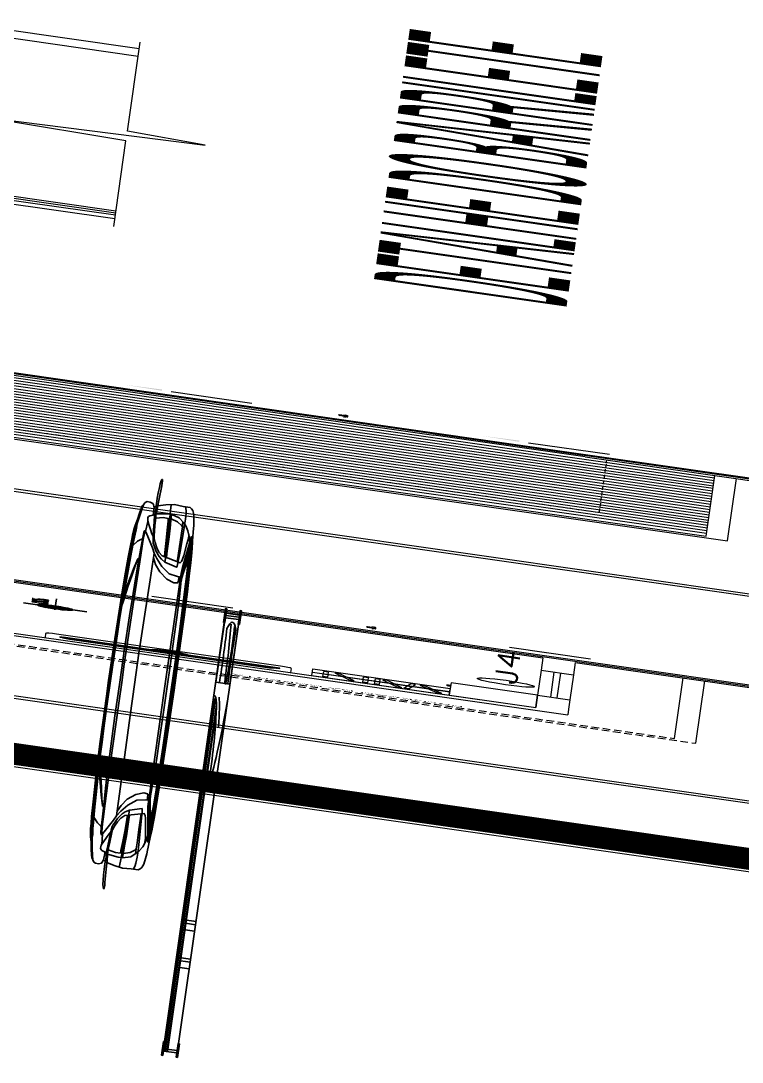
# Model space of a CAD drawing. Header units: millimetres. Extents: x -361192058 to 101130107379, y -14071650034 to 19218552450.
# Drawn here: x -137315.2 to -137118.9, y 40908.8 to 41192.3 of the extents above; entities that cross this region are included whole.
import ezdxf
from ezdxf.enums import TextEntityAlignment as Align

# ---------------------------------------------------------------- set-up
doc = ezdxf.new("R2010")
doc.units = ezdxf.units.MM
doc.header["$LTSCALE"] = 0.5
doc.linetypes.add('HIDDEN', pattern=[0.375, 0.25, -0.125])
doc.linetypes.add('HIDDEN2', pattern=[0.1875, 0.125, -0.0625])
for name, color, linetype in [('02', 2, 'Continuous'), ('CONEXAO_AG_FRIA', 3, 'Continuous'), ('CONEXAO_ESGOTO', 7, 'Continuous'), ('DIVERSOS', 4, 'Continuous'), ('ESQUADRIAS', 3, 'Continuous'), ('HATCH', 8, 'Continuous'), ('JANELAS_EXTERNO', 1, 'Continuous'), ('JANELAS_INTERNO', 2, 'Continuous'), ('MOBIL-I', 251, 'Continuous'), ('parede', 2, 'Continuous'), ('PISO', 8, 'Continuous'), ('proj', 8, 'HIDDEN'), ('projeção 02', 7, 'HIDDEN2'), ('TEXTO', 3, 'Continuous'), ('tubulação esg', 4, 'Continuous'), ('TUBULAÇÃO_HIDRÁULICA', 5, 'Continuous'), ('TXT_0', 7, 'Continuous')]:
    doc.layers.add(name, color=color, linetype=linetype)
doc.styles.add('ADITIVOCAD', font='ROMANS.shx')
doc.styles.add('ROMANS', font='romans', dxfattribs={"height": 0.1})
doc.styles.add('SANSSERIF', font='sas_____.pfb', dxfattribs={"height": 1})
doc.styles.get("Standard").update_dxf_attribs({"font": 'txt.shx', "height": 0.12})

# ---------------------------------------------------------------- blocks, each defined once
blk = doc.blocks.new('Adc_nivelpl')
h = blk.add_hatch()
h.set_pattern_fill('_U', color=256, scale=0.005, angle=45, style=0, double=1)
h.set_pattern_definition([(45, (-5.8772514, -3.5161936), (-0.003535534, 0.003535534), []), (135, (-5.8772514, -3.5161936), (-0.003535534, -0.003535534), [])])
h.paths.add_polyline_path([(0.1954, -0.0865, 0.414214), (0.0865, -0.1954), (0.1954, -0.1954)])
h.paths.add_polyline_path([(0.1954, -0.1954), (0.1954, -0.3043, 0.414214), (0.3043, -0.1954)])
for p, q in [((0.1954, 0), (0.1954, -0.3908)), ((0.8958, -0.1954), (0, -0.1954))]:
    blk.add_line(p, q)
blk.add_circle((0.1954, -0.1954), 0.1089)
at = {"flags": 8}
blk.add_attdef('NIVEL', (0.3642, -0.1501), '', height=0.1, dxfattribs=at)
blk = doc.blocks.new('CamaSolteiroP_20')
for p, q in [((-37.72, 0), (37.72, 0)), ((-40, -185.91), (-40, -4.09)), ((-39, -30), (-39, -4.09)), ((-37.72, -1), (37.72, -1)), ((-37.72, -2), (37.72, -2)), ((39, -4.09), (39, -30)), ((40, -4.09), (40, -185.91)), ((-40, -30), (40, -30)), ((37.72, -189), (-37.72, -189)), ((37.72, -190), (-37.72, -190))]:
    blk.add_line(p, q)
at = {"color": 8}
for p, q in [((18.56, -39.59), (18.56, -190)), ((28.36, -36.99), (28.36, -190)), ((29.75, -36.99), (29.75, -190)), ((32.55, -36.99), (32.55, -190)), ((14.37, -42.5), (14.37, -190)), ((15.77, -41.86), (15.77, -190)), ((40, -132.93), (-40, -132.93)), ((40, -134.33), (-40, -134.33)), ((40, -137.12), (-40, -137.12)), ((40, -149.24), (-40, -149.24)), ((40, -150.64), (-40, -150.64)), ((40, -153.43), (-40, -153.43))]:
    blk.add_line(p, q, dxfattribs=at)
for points in [[(-44.82, -4.09), (-37.72, -4.09), (-37.72, 1.9), (-44.82, 1.9)], [(44.82, -4.09), (37.72, -4.09), (37.72, 1.9), (44.82, 1.9)], [(-44.82, -185.91), (-37.72, -185.91), (-37.72, -191.9), (-44.82, -191.9)], [(44.82, -185.91), (37.72, -185.91), (37.72, -191.9), (44.82, -191.9)]]:
    blk.add_lwpolyline(points, close=True)
for centre, radius, start, end in [((-4.53, -117.97), 114.44, 76.9055, 102.6216), ((-69.4, -20.59), 42.35, 347.1561, 19.7175), ((54.91, -21.37), 36.66, 156.0862, 193.6963), ((31.92, -2.06), 80.08, 206.0885, 245.813), ((34.46, -71.38), 35.55, 81.0342, 186.0266)]:
    blk.add_arc(centre, radius, start, end)
for centre, radius, start, end in [((35.51, -33.24), 44.85, 139.8836, 175.8528), ((2, -15.4), 23.74, 154.5854, 219.1554), ((21.8, -77.11), 42.73, 106.9145, 138.5644)]:
    blk.add_arc(centre, radius, start, end, dxfattribs=at)
blk = doc.blocks.new('top')
for points in [[(1324.7, 824.1), (1322.6, 845.5), (1324.1, 859.6), (1338.1, 883.9), (1359.5, 909.7), (1381.6, 926.7), (1409.7, 940), (1445.8, 946.6), (1473.1, 947.3), (1486.4, 943.6), (1493.1, 938.5), (1494.5, 931.8), (1484.2, 917.8), (1445.1, 857.3), (1421.5, 816.8), (1411.9, 810.1), (1410.8, 798.5), (1408.2, 795.7), (1399.1, 792.7), (1385.1, 794.7), (1367, 802.3), (1339.5, 814.8), (1324.7, 824.1)], [(585.6, 822.8), (509, 814.6), (457.4, 801.3), (396, 775.5), (350.6, 754.6), (321.3, 742.1), (291.3, 734.4), (243.8, 717), (212.2, 702.2), (186.4, 683.4), (163.3, 657.5), (141.7, 627.6), (108.9, 573.2), (76.1, 502.7), (52.4, 430.2), (21.6, 292.4), (7.7, 194.1), (0, 72), (0, 0)], [(1330.5, 820.5), (1210.6, 815.8), (1197.2, 819.4), (1155.1, 828.3), (1116.7, 831.9), (939.5, 837.3), (759.2, 837.1), (654.5, 832.6), (585.6, 822.8), (521.2, 802.2), (450.5, 773.6), (370.9, 736), (336, 719.1), (363.4, 715.3), (365.2, 709.9), (351.8, 701), (320.5, 681.3), (296.3, 653.6), (262.3, 597.2), (216.7, 511.4), (178.2, 433.6), (168.4, 410.3), (158.5, 396.9), (146.9, 383.5), (117.4, 360.2), (83.4, 331.6), (78, 330.7), (70, 332.5), (71.7, 339.7), (74.4, 366.5), (90.5, 417.5), (114.7, 481.9), (155.9, 570.4), (186.3, 623.2), (218.5, 666.1), (255.2, 699.2), (274.9, 705.4), (306.2, 715.3), (336, 719.1)], [(1210.6, 815.8), (1231.7, 779.6)], [(3057.7, 838.9), (3127.2, 821.5), (3147.1, 809.6), (3158, 796.7), (3162.9, 781.8), (3162.9, 763.9), (3150, 723.3), (3112.3, 632.9), (3082.5, 572.4), (3069.6, 563.5), (3048.8, 558.5), (2314.5, 573.7), (2088.9, 584.9), (1923.7, 596), (1692.7, 619.8), (1524.3, 645.2), (1460.7, 653.2), (1445.4, 659.3), (1417.5, 677.1), (1380.8, 711.7), (1336.2, 749.5), (1300.2, 781.2)], [(1339.5, 814.8), (1330.4, 781.9), (1332.8, 758.9)], [(1426.7, 825.8), (1889.9, 835), (2403.5, 841.5), (2914.2, 838.9), (3336.5, 838.9), (3434.3, 833.8), (3520.6, 826), (3611.5, 809.1), (3673.3, 783.4), (3710.6, 760.2), (3723.5, 743.5), (3727.4, 729.4), (3731.2, 721.6), (3739, 713.9), (3772.4, 684.3), (3800.8, 653.4), (3825.2, 618.7), (3840.7, 587.8), (3861.3, 540.2), (3885.7, 454), (3906.3, 336.9), (3920.5, 217.2), (3930, 0)], [(2198.8, 838.9), (2219.8, 811.4), (2248.8, 761.4), (2278.5, 693.5), (2300.3, 630.2), (2310.5, 590.4), (2314.5, 573.7)], [(1330.4, 781.9), (1034.7, 775), (955.6, 769.8), (940.8, 765.5), (940.8, 758.5), (954.7, 750.7), (1046.8, 734.2), (1185.9, 712.5), (1313.6, 694.3), (1411.4, 682.9)], [(1388.2, 794.2), (1388.7, 778.4), (1392.9, 773.7), (1405.6, 767.6)], [(1388.4, 788.2), (2055.6, 794.8), (2315.2, 794.8), (2786.9, 785), (3068.4, 765.5), (3232.7, 752.5), (3406.8, 731.4), (3532, 707), (3617.2, 674.1), (3650.7, 655.9), (3650.9, 605.9)], [(3484.3, 716.3), (3493.2, 709.4), (3495.1, 700.3), (3490.6, 691.9), (3458.6, 671.8), (3365.4, 617), (3333.3, 599.2), (3292.9, 588.4), (3218.1, 580.3), (2097.5, 601.3), (1866.8, 616), (1714.9, 634.5), (1569.2, 656.7), (1477.9, 674.1), (1460.3, 686.9), (1425.7, 731.8), (1405.6, 759.1), (1405.6, 767.6), (1844.1, 775.5), (2141.4, 774.5), (2156.9, 762.8), (2184.2, 720.1), (2214.3, 673.5), (2236.6, 618.1), (2243.5, 598.6)], [(2308.5, 794.8), (2322.3, 766.3), (2336.8, 731.9), (2349.1, 691.9), (2360.2, 626.9), (2363.1, 596.3)], [(2318, 775.1), (2711.1, 765.6), (2998.1, 750), (3046.7, 744.9)], [(3031, 768.1), (3042.3, 756.7), (3046.7, 744.9), (3046.7, 716.8), (3040.4, 655), (3032.3, 593.2), (3029.9, 583.8)], [(923.5, 700.4), (970.5, 747.9)], [(1405.6, 759.1), (1325.6, 758.9)], [(1343.6, 743.2), (1417.4, 743)], [(668.3, 0), (671.2, 156), (684.3, 307.6), (703.9, 410.8), (724.8, 489.2), (747, 551.9), (777.1, 621.2), (808, 671.5), (831.8, 695.3), (849.2, 702.6), (894.2, 703.6), (952.9, 697.1), (1464.5, 630.3), (1607.5, 608.3), (1587.7, 484), (1571.6, 325.7), (1556.9, 143.8), (1554.6, 0)], [(894.2, 703.6), (874.7, 689.7), (857.7, 670.8), (848.8, 653.1), (840.1, 621.1), (830.1, 559.1), (805.6, 381.2), (784.5, 84.7), (782.8, 0)], [(1411.4, 682.9), (1472.9, 677.8)], [(3362.3, 0), (3362.3, 514.7), (3366.5, 533.4), (3375.4, 546.8), (3393.3, 561.1), (3603, 676.8), (3642.8, 701.6), (3657.8, 706.9), (3667.5, 706.9), (3682.6, 705.1), (3706.5, 693.6), (3737.4, 668.9), (3790.5, 620.3), (3819.6, 593.8), (3839.1, 577.8), (3848.6, 569.4)], [(3501.2, 0), (3500.2, 118.2), (3494.8, 232.5), (3481.6, 331.3), (3462.3, 414.4), (3446.6, 470.9), (3432.2, 503.5), (3429.8, 527.5), (3433.4, 540.8), (3473.1, 562.5), (3603.2, 628.7), (3659.9, 661.2), (3698.4, 680.5), (3713.5, 688)], [(3763.4, 562.7), (3728.3, 676.2)], [(281.1, 628.3), (533.4, 651.7), (739.9, 663.8), (804.7, 666.1)], [(1604, 586.4), (1781.8, 557.8), (2094, 526.2), (2562.6, 498.8), (3018.1, 485.8), (3235.9, 488.3), (3267.3, 493.3), (3267.3, 517.1)], [(1607.5, 608.3), (1811.4, 584.7), (2173.6, 552), (2667.3, 524.3), (3185.4, 517.1), (3414.8, 517.1)], [(3435.8, 495.2), (3449.6, 514.1), (3498, 538.5), (3590.2, 580.9), (3650.9, 605.9), (3666.2, 587.4), (3682.1, 564), (3699.8, 522.2), (3717.7, 463.9), (3739.1, 378.4), (3753.3, 268.2), (3761.7, 138), (3761.7, 0)], [(3674.2, 575.7), (3698.1, 573.7), (3705.5, 570.7), (3721.5, 534.8), (3739.7, 477.6), (3755.3, 402.3), (3769.6, 326.9), (3778.7, 233.3), (3783.9, 155.4), (3783.9, 0)], [(3897.5, 0), (3896.9, 54.3), (3890.2, 224.3), (3876.5, 346.1), (3856.1, 444.4), (3833.6, 532.1), (3813.2, 595.4), (3809.6, 602.9)], [(25, 0), (25.9, 109.5), (31.8, 200.3), (39, 244.5), (50.2, 271.2), (63.8, 291.1), (82.8, 308.1), (126.5, 339.4), (200.4, 372.4), (346.6, 437.5), (474.8, 489.9), (601.3, 538.7), (691.6, 572.2), (528.4, 524.1), (411.9, 485.3), (307.9, 451.3), (206.6, 409.4), (169.2, 393.4)], [(3707.4, 566.3), (3747.8, 566), (3763.4, 562.7), (3781.2, 545), (3848.7, 473.2)], [(3763.4, 562.7), (3794.9, 439.7), (3812.5, 328), (3830.1, 95.9), (3832, 0)], [(3824.3, 499.1), (3779.1, 501.2)], [(87.8, 0), (92.6, 149), (103.5, 257.7), (113.7, 319.6), (119.5, 334.3)], [(113.7, 0), (114.5, 116.1), (121.5, 218.1), (132, 282.6), (146.6, 348.4)], [(585.6, -822.8), (509, -814.6), (457.4, -801.3), (396, -775.5), (350.6, -754.6), (321.3, -742.1), (291.3, -734.4), (243.8, -717), (212.2, -702.2), (186.4, -683.4), (163.3, -657.5), (141.7, -627.6), (108.9, -573.2), (76.1, -502.7), (52.4, -430.2), (21.6, -292.4), (7.7, -194.1), (0, -72), (0, 0)], [(25, 0), (25.9, -109.5), (31.8, -200.3), (39, -244.5), (50.2, -271.2), (63.8, -291.1), (82.8, -308.1), (126.5, -339.4), (200.4, -372.4), (346.6, -437.5), (474.8, -489.9), (601.3, -538.7), (691.6, -572.2), (528.4, -524.1), (411.9, -485.3), (307.9, -451.3), (206.6, -409.4), (169.2, -393.4)], [(87.8, 0), (92.6, -149), (103.5, -257.7), (113.7, -319.6), (119.5, -334.3)], [(113.7, 0), (114.5, -116.1), (121.5, -218.1), (132, -282.6), (146.6, -348.4)], [(668.3, 0), (671.2, -156), (684.3, -307.6), (703.9, -410.8), (724.8, -489.2), (747, -551.9), (777.1, -621.2), (808, -671.5), (831.8, -695.3), (849.2, -702.6), (894.2, -703.6), (952.9, -697.1), (1464.5, -630.3), (1607.5, -608.3), (1587.7, -484), (1571.6, -325.7), (1556.9, -143.8), (1554.6, 0)], [(894.2, -703.6), (874.7, -689.7), (857.7, -670.8), (848.8, -653.1), (840.1, -621.1), (830.1, -559.1), (805.6, -381.2), (784.5, -84.7), (782.8, 0)], [(1426.7, -825.8), (1889.9, -835), (2403.5, -841.5), (2914.2, -838.9), (3336.5, -838.9), (3434.3, -833.8), (3520.6, -826), (3611.5, -809.1), (3673.3, -783.4), (3710.6, -760.2), (3723.5, -743.5), (3727.4, -729.4), (3731.2, -721.6), (3739, -713.9), (3772.4, -684.3), (3800.8, -653.4), (3825.2, -618.7), (3840.7, -587.8), (3861.3, -540.2), (3885.7, -454), (3906.3, -336.9), (3920.5, -217.2), (3930, 0)], [(3362.3, 0), (3362.3, -514.7), (3366.5, -533.4), (3375.4, -546.8), (3393.3, -561.1), (3603, -676.8), (3642.8, -701.6), (3657.8, -706.9), (3667.5, -706.9), (3682.6, -705.1), (3706.5, -693.6), (3737.4, -668.9), (3790.5, -620.3), (3819.6, -593.8), (3839.1, -577.8), (3848.6, -569.4)], [(3501.2, 0), (3500.2, -118.2), (3494.8, -232.5), (3481.6, -331.3), (3462.3, -414.4), (3446.6, -470.9), (3432.2, -503.5), (3429.8, -527.5), (3433.4, -540.8), (3473.1, -562.5), (3603.2, -628.7), (3659.9, -661.2), (3698.4, -680.5), (3713.5, -688)], [(3435.8, -495.2), (3449.6, -514.1), (3498, -538.5), (3590.2, -580.9), (3650.9, -605.9), (3666.2, -587.4), (3682.1, -564), (3699.8, -522.2), (3717.7, -463.9), (3739.1, -378.4), (3753.3, -268.2), (3761.7, -138), (3761.7, 0)], [(3674.2, -575.7), (3698.1, -573.7), (3705.5, -570.7), (3721.5, -534.8), (3739.7, -477.6), (3755.3, -402.3), (3769.6, -326.9), (3778.7, -233.3), (3783.9, -155.4), (3783.9, 0)], [(3763.4, -562.7), (3794.9, -439.7), (3812.5, -328), (3830.1, -95.9), (3832, 0)], [(3897.5, 0), (3896.9, -54.3), (3890.2, -224.3), (3876.5, -346.1), (3856.1, -444.4), (3833.6, -532.1), (3813.2, -595.4), (3809.6, -602.9)], [(1330.5, -820.5), (1210.6, -815.8), (1197.2, -819.4), (1155.1, -828.3), (1116.7, -831.9), (939.5, -837.3), (759.2, -837.1), (654.5, -832.6), (585.6, -822.8), (521.2, -802.2), (450.5, -773.6), (370.9, -736), (336, -719.1), (363.4, -715.3), (365.2, -709.9), (351.8, -701), (320.5, -681.3), (296.3, -653.6), (262.3, -597.2), (216.7, -511.4), (178.2, -433.6), (168.4, -410.3), (158.5, -396.9), (146.9, -383.5), (117.4, -360.2), (83.4, -331.6), (78, -330.7), (70, -332.5), (71.7, -339.7), (74.4, -366.5), (90.5, -417.5), (114.7, -481.9), (155.9, -570.4), (186.3, -623.2), (218.5, -666.1), (255.2, -699.2), (274.9, -705.4), (306.2, -715.3), (336, -719.1)], [(3707.4, -566.3), (3747.8, -566), (3763.4, -562.7), (3781.2, -545), (3848.7, -473.2)], [(1604, -586.4), (1781.8, -557.8), (2094, -526.2), (2562.6, -498.8), (3018.1, -485.8), (3235.9, -488.3), (3267.3, -493.3), (3267.3, -517.1)], [(1607.5, -608.3), (1811.4, -584.7), (2173.6, -552), (2667.3, -524.3), (3185.4, -517.1), (3414.8, -517.1)], [(3824.3, -499.1), (3779.1, -501.2)], [(3057.7, -838.9), (3127.2, -821.5), (3147.1, -809.6), (3158, -796.7), (3162.9, -781.8), (3162.9, -763.9), (3150, -723.3), (3112.3, -632.9), (3082.5, -572.4), (3069.6, -563.5), (3048.8, -558.5), (2314.5, -573.7), (2088.9, -584.9), (1923.7, -596), (1692.7, -619.8), (1524.3, -645.2), (1460.7, -653.2), (1445.4, -659.3), (1417.5, -677.1), (1380.8, -711.7), (1336.2, -749.5), (1300.2, -781.2)], [(3763.4, -562.7), (3728.3, -676.2)], [(1388.4, -788.2), (2055.6, -794.8), (2315.2, -794.8), (2786.9, -785), (3068.4, -765.5), (3232.7, -752.5), (3406.8, -731.4), (3532, -707), (3617.2, -674.1), (3650.7, -655.9), (3650.9, -605.9)], [(3484.3, -716.3), (3493.2, -709.4), (3495.1, -700.3), (3490.6, -691.9), (3458.6, -671.8), (3365.4, -617), (3333.3, -599.2), (3292.9, -588.4), (3218.1, -580.3), (2097.5, -601.3), (1866.8, -616), (1714.9, -634.5), (1569.2, -656.7), (1477.9, -674.1), (1460.3, -686.9), (1425.7, -731.8), (1405.6, -759.1), (1405.6, -767.6), (1844.1, -775.5), (2141.4, -774.5), (2156.9, -762.8), (2184.2, -720.1), (2214.3, -673.5), (2236.6, -618.1), (2243.5, -598.6)], [(2198.8, -838.9), (2219.8, -811.4), (2248.8, -761.4), (2278.5, -693.5), (2300.3, -630.2), (2310.5, -590.4), (2314.5, -573.7)], [(2308.5, -794.8), (2322.3, -766.3), (2336.8, -731.9), (2349.1, -691.9), (2360.2, -626.9), (2363.1, -596.3)], [(3031, -768.1), (3042.3, -756.7), (3046.7, -744.9), (3046.7, -716.8), (3040.4, -655), (3032.3, -593.2), (3029.9, -583.8)], [(281.1, -628.3), (533.4, -651.7), (739.9, -663.8), (804.7, -666.1)], [(923.5, -700.4), (970.5, -747.9)], [(1330.4, -781.9), (1034.7, -775), (955.6, -769.8), (940.8, -765.5), (940.8, -758.5), (954.7, -750.7), (1046.8, -734.2), (1185.9, -712.5), (1313.6, -694.3), (1411.4, -682.9)], [(1411.4, -682.9), (1472.9, -677.8)], [(1405.6, -759.1), (1325.6, -758.9)], [(1339.5, -814.8), (1330.4, -781.9), (1332.8, -758.9)], [(1343.6, -743.2), (1417.4, -743)], [(2318, -775.1), (2711.1, -765.6), (2998.1, -750), (3046.7, -744.9)], [(1210.6, -815.8), (1231.7, -779.6)], [(1324.7, -824.1), (1322.6, -845.5), (1324.1, -859.6), (1338.1, -883.9), (1359.5, -909.7), (1381.6, -926.7), (1409.7, -940), (1445.8, -946.6), (1473.1, -947.3), (1486.4, -943.6), (1493.1, -938.5), (1494.5, -931.8), (1484.2, -917.8), (1445.1, -857.3), (1421.5, -816.8), (1411.9, -810.1), (1410.8, -798.5), (1408.2, -795.7), (1399.1, -792.7), (1385.1, -794.7), (1367, -802.3), (1339.5, -814.8), (1324.7, -824.1)], [(1388.2, -794.2), (1388.7, -778.4), (1392.9, -773.7), (1405.6, -767.6)]]:
    blk.add_lwpolyline(points)
for start, end in [(0, 180), (180, 0)]:
    blk.add_arc((56.9, 0), 23.5, start, end)
blk = doc.blocks.new('fiat')
at = {"color": 1}
blk.add_blockref('top', (-0.2, 0), dxfattribs=at)
blk = doc.blocks.new('APROVADO QUADRA 21.2 MBVII')
at = {"color": 8, "lineweight": 18}
for p, q in [((3987.6728, 2464.2065), (3987.6728, 2464.8417)), ((3987.6804, 2464.2065), (3987.6804, 2464.8417)), ((3987.5252, 2464.7911), (3987.828, 2464.7911)), ((3987.5252, 2464.7684), (3987.5252, 2464.7911)), ((3987.6653, 2464.7779), (3987.6653, 2464.7817)), ((3987.6879, 2464.7817), (3987.6653, 2464.7817)), ((3987.6879, 2464.7817), (3987.6879, 2464.7779)), ((3987.828, 2464.7684), (3987.828, 2464.7911)), ((3987.5252, 2464.7684), (3987.828, 2464.7684)), ((3987.527, 2464.6689), (3987.8218, 2464.7385)), ((3987.6879, 2464.7779), (3987.6653, 2464.7779)), ((3987.827, 2464.7164), (3987.8218, 2464.7385)), ((3987.5322, 2464.6468), (3987.827, 2464.7164)), ((3987.6876, 2464.6971), (3987.6656, 2464.6919)), ((3987.6665, 2464.6882), (3987.6656, 2464.6919)), ((3987.6885, 2464.6934), (3987.6665, 2464.6882)), ((3987.6876, 2464.6971), (3987.6885, 2464.6934)), ((3987.5322, 2464.6468), (3987.527, 2464.6689)), ((3987.5252, 2464.6062), (3987.828, 2464.6062)), ((3987.5252, 2464.5835), (3987.5252, 2464.6062)), ((3987.6653, 2464.5929), (3987.6653, 2464.5967)), ((3987.6879, 2464.5967), (3987.6653, 2464.5967)), ((3987.6879, 2464.5929), (3987.6653, 2464.5929)), ((3987.6879, 2464.5967), (3987.6879, 2464.5929)), ((3987.828, 2464.5835), (3987.828, 2464.6062)), ((3987.5252, 2464.5835), (3987.828, 2464.5835)), ((3987.5252, 2464.5522), (3987.828, 2464.5522)), ((3987.5252, 2464.5295), (3987.5252, 2464.5522)), ((3987.6653, 2464.539), (3987.6653, 2464.5428)), ((3987.6879, 2464.5428), (3987.6653, 2464.5428)), ((3987.6879, 2464.5428), (3987.6879, 2464.539)), ((3987.828, 2464.5295), (3987.828, 2464.5522)), ((3987.5252, 2464.5295), (3987.828, 2464.5295)), ((3987.527, 2464.4478), (3987.8218, 2464.5174)), ((3987.5322, 2464.4257), (3987.827, 2464.4953)), ((3987.6879, 2464.539), (3987.6653, 2464.539)), ((3987.827, 2464.4953), (3987.8218, 2464.5174)), ((3987.5322, 2464.4257), (3987.527, 2464.4478)), ((3987.6876, 2464.476), (3987.6656, 2464.4708)), ((3987.6665, 2464.4671), (3987.6656, 2464.4708)), ((3987.6885, 2464.4723), (3987.6665, 2464.4671)), ((3987.6876, 2464.476), (3987.6885, 2464.4723)), ((3987.5249, 2464.395), (3987.527, 2464.4176)), ((3987.527, 2464.4176), (3987.8286, 2464.3894)), ((3987.5249, 2464.395), (3987.8265, 2464.3668)), ((3987.6654, 2464.3914), (3987.6657, 2464.3951)), ((3987.6879, 2464.3893), (3987.6654, 2464.3914)), ((3987.6882, 2464.393), (3987.6657, 2464.3951)), ((3987.6882, 2464.393), (3987.6879, 2464.3893)), ((3987.8265, 2464.3668), (3987.8286, 2464.3894)), ((3987.5273, 2464.2625), (3987.8187, 2464.3448)), ((3987.5334, 2464.2406), (3987.8249, 2464.323)), ((3987.8249, 2464.323), (3987.8187, 2464.3448)), ((3987.5334, 2464.2406), (3987.5273, 2464.2625)), ((3987.6865, 2464.2976), (3987.6647, 2464.2915)), ((3987.6657, 2464.2878), (3987.6647, 2464.2915)), ((3987.6875, 2464.294), (3987.6657, 2464.2878)), ((3987.6865, 2464.2976), (3987.6875, 2464.294))]:
    blk.add_line(p, q, dxfattribs=at)
at = {"layer": '02', "color": 8, "lineweight": 18}
for p, q in [((3987.4819, 2464.8424), (3987.4819, 2463.8065)), ((3987.4819, 2464.8424), (3987.8819, 2464.8424)), ((3987.8819, 2464.8424), (3987.8819, 2464.2065)), ((3987.8819, 2464.2065), (3987.4819, 2464.2065)), ((3987.4819, 2464.2065), (3987.8001, 2464.2065)), ((3988.2319, 2464.2065), (3987.8819, 2464.2065)), ((3988.2319, 2463.8065), (3988.2319, 2464.2065)), ((3987.4819, 2463.8065), (3988.2319, 2463.8065))]:
    blk.add_line(p, q, dxfattribs=at)
at = {"layer": '02', "lineweight": 18}
blk.add_lwpolyline([(3979.6187, 2438.8395), (4040.8187, 2438.8395), (4040.8187, 2483.3895), (3979.6187, 2483.3895)], close=True, dxfattribs=at)
at = {"layer": '02', "lineweight": 18, "const_width": 0.1}
blk.add_lwpolyline([(3980.3687, 2439.5895), (4040.0687, 2439.5895), (4040.0687, 2482.6395), (3980.3687, 2482.6395)], close=True, dxfattribs=at)
at = {"layer": '02', "color": 8, "lineweight": 18}
blk.add_arc((3988.0541, 2464.2081), 0.0173, 354.5949, 185.4051, dxfattribs=at)
at = {"layer": 'CONEXAO_ESGOTO', "lineweight": 18}
for p, q in [((4003.0121, 2465.2903), (4003.0121, 2465.6645)), ((3990.7986, 2465.2443), (3990.7986, 2465.6185)), ((4003.0121, 2463.6359), (4003.0121, 2464.0102)), ((3990.7986, 2463.59), (3990.7986, 2463.9642))]:
    blk.add_line(p, q, dxfattribs=at)
for points in [[(4003.0395, 2465.8833), (4003.077, 2465.7073), (4003.002, 2465.7073)], [(3990.7986, 2465.6185), (3990.8361, 2465.4425), (3990.7611, 2465.4425)], [(4003.0395, 2464.229), (4003.077, 2464.0529), (4003.002, 2464.0529)], [(3990.7986, 2463.9642), (3990.8361, 2463.7882), (3990.7611, 2463.7882)]]:
    blk.add_solid(points, dxfattribs=at)
at = {"layer": 'DIVERSOS', "color": 8, "lineweight": 18}
for p, q in [((3995.8191, 2456.1443), (3995.8191, 2478.7443)), ((3995.9691, 2456.6443), (3995.9691, 2478.7443)), ((4002.6691, 2463.7443), (4002.6691, 2456.6443)), ((4002.8191, 2463.7443), (4002.8191, 2456.1443))]:
    blk.add_line(p, q, dxfattribs=at)
at = {"layer": 'ESQUADRIAS', "color": 8, "lineweight": 18}
for p, q in [((4002.8191, 2478.7443), (4002.8191, 2463.7443)), ((4002.6691, 2468.1443), (4002.6691, 2464.4443)), ((3999.0191, 2466.4943), (3999.0191, 2463.1443)), ((4002.6691, 2463.7443), (4002.6691, 2464.4443)), ((3999.0191, 2463.1443), (4002.6691, 2463.1443))]:
    blk.add_line(p, q, dxfattribs=at)
at = {"layer": 'HATCH', "color": 8, "lineweight": 18}
for p, q in [((3999.1766, 2463.1443), (3999.1766, 2469.276)), ((4000.4466, 2463.1443), (4000.4466, 2469.2899)), ((4000.6054, 2463.1443), (4000.6054, 2469.2899)), ((4000.7641, 2463.1443), (4000.7641, 2469.2899)), ((4000.9229, 2463.1443), (4000.9229, 2469.2899)), ((4001.0816, 2463.1443), (4001.0816, 2469.2899)), ((4000.2879, 2463.1443), (4000.2879, 2469.1309)), ((3999.3354, 2463.1443), (3999.3354, 2469.1157)), ((3999.4941, 2463.1443), (3999.4941, 2468.9554)), ((4000.1291, 2463.1443), (4000.1291, 2468.9707)), ((3999.6529, 2463.1443), (3999.6529, 2468.7952)), ((3999.9704, 2463.1443), (3999.9704, 2468.8104)), ((3999.8116, 2463.1443), (3999.8116, 2468.6766)), ((4001.2404, 2463.1443), (4001.2404, 2466.9943)), ((4001.3991, 2463.1443), (4001.3991, 2466.9943)), ((4001.5579, 2463.1443), (4001.5579, 2466.9943)), ((4001.7166, 2463.1443), (4001.7166, 2466.9943)), ((4001.8754, 2463.1443), (4001.8754, 2466.9943)), ((4002.0341, 2463.1443), (4002.0341, 2466.9943)), ((4002.1929, 2463.1443), (4002.1929, 2466.9943)), ((4002.3516, 2463.1443), (4002.3516, 2466.9943)), ((4002.5104, 2463.1443), (4002.5104, 2466.9943)), ((3998.9191, 2466.3943), (3998.9191, 2463.0443)), ((3998.9191, 2463.0443), (4002.6691, 2463.0443))]:
    blk.add_line(p, q, dxfattribs=at)
at = {"layer": 'JANELAS_EXTERNO', "color": 8, "lineweight": 18}
for p, q in [((3989.7294, 2463.8065), (3988.2294, 2463.8065)), ((3989.7294, 2463.6565), (3988.2294, 2463.6565))]:
    blk.add_line(p, q, dxfattribs=at)
at = {"layer": 'JANELAS_INTERNO', "color": 8, "lineweight": 18}
for p, q in [((3989.7294, 2463.7465), (3988.2294, 2463.7465)), ((3989.7294, 2463.7165), (3988.2294, 2463.7165))]:
    blk.add_line(p, q, dxfattribs=at)
at = {"layer": 'MOBIL-I', "color": 8, "lineweight": 18}
for p, q in [((3987.7319, 2466.0767), (3987.4819, 2466.0767)), ((3987.7819, 2464.991), (3987.7819, 2466.0267)), ((3987.7319, 2464.941), (3987.4819, 2464.941))]:
    blk.add_line(p, q, dxfattribs=at)
for points in [[(3987.5861, 2465.0385), (3987.6166, 2465.008), (3987.6166, 2465.9954), (3987.5861, 2465.9648)], [(3987.6166, 2465.008), (3987.6319, 2465.008), (3987.6319, 2465.9954), (3987.6166, 2465.9954)], [(3987.6319, 2464.9927), (3987.6471, 2464.9927), (3987.6471, 2466.0106), (3987.6319, 2466.0106)], [(3987.6471, 2465.008), (3987.6522, 2465.008), (3987.6522, 2465.9954), (3987.6471, 2465.9954)]]:
    blk.add_lwpolyline(points, close=True, dxfattribs=at)
for centre, radius, start, end in [((3987.7319, 2466.0267), 0.05, 0, 90), ((3987.6319, 2465.5017), 0.0865, 283.6117, 76.3883), ((3987.6319, 2465.5017), 0.0763, 285.4696, 74.5304), ((3987.7319, 2464.991), 0.05, 270, 0)]:
    blk.add_arc(centre, radius, start, end, dxfattribs=at)
at = {"layer": 'parede', "color": 8, "lineweight": 18}
for p, q in [((3983.6269, 2456.1565), (3983.6269, 2481.1565)), ((3990.6269, 2481.1565), (3990.6269, 2456.1565)), ((3983.7769, 2456.6565), (3983.7769, 2474.1065)), ((3987.3319, 2467.0065), (3987.3319, 2463.6565)), ((3987.4819, 2467.0065), (3987.4819, 2463.8065)), ((3990.4769, 2467.0065), (3990.4769, 2463.8065)), ((3990.4769, 2464.4565), (3990.4769, 2463.8065)), ((3988.2294, 2463.8065), (3987.4819, 2463.8065)), ((3987.6569, 2463.8065), (3987.4819, 2463.8065)), ((3988.2294, 2463.8065), (3988.2294, 2463.6565)), ((3990.4769, 2463.8065), (3989.7294, 2463.8065)), ((3989.7294, 2463.8065), (3989.7294, 2463.6565)), ((3987.6769, 2463.6565), (3987.3319, 2463.6565)), ((3988.2294, 2463.6565), (3987.6769, 2463.6565)), ((3990.4769, 2463.6565), (3989.7294, 2463.6565)), ((3990.4769, 2463.6565), (3990.4769, 2456.6565))]:
    blk.add_line(p, q, dxfattribs=at)
at = {"layer": 'parede', "color": 7, "lineweight": 18}
for p, q in [((4012.7515, 2478.5592), (4012.7515, 2466.0319)), ((4022.9611, 2466.0319), (4022.9611, 2469.8965)), ((4013.2156, 2469.7728), (4013.2156, 2466.0319)), ((4022.4971, 2466.0319), (4022.4971, 2469.7728))]:
    blk.add_line(p, q, dxfattribs=at)
at = {"layer": 'PISO', "color": 8, "lineweight": 18}
for p, q in [((3986.8319, 2463.1565), (3990.4769, 2463.1565)), ((3986.7319, 2463.0565), (3990.4769, 2463.0565))]:
    blk.add_line(p, q, dxfattribs=at)
blk.add_circle((3988.709, 2463.9581), 0.1333, dxfattribs=at)
at = {"layer": 'proj', "color": 8, "lineweight": 18}
for p, q in [((3986.8319, 2466.5065), (3986.8319, 2463.1565)), ((3986.7319, 2466.4065), (3986.7319, 2463.0565))]:
    blk.add_line(p, q, dxfattribs=at)
at = {"layer": 'projeção 02', "color": 8, "lineweight": 18}
for p, q in [((3999.5191, 2466.9943), (3999.5191, 2463.6443)), ((3999.5191, 2463.6443), (4002.6691, 2463.6443))]:
    blk.add_line(p, q, dxfattribs=at)
at = {"layer": 'tubulação esg', "lineweight": 18}
for p, q in [((4012.9706, 2471.8296), (4012.9706, 2466.0319)), ((4013.0919, 2471.8296), (4013.0919, 2466.0319)), ((4017.4228, 2466.0319), (4017.6169, 2466.7218)), ((4017.6169, 2466.7218), (4017.8385, 2465.67)), ((4012.2698, 2466.0319), (4017.4228, 2466.0319)), ((4017.8385, 2465.67), (4017.9936, 2466.0319)), ((4017.9936, 2466.0319), (4023.3434, 2466.0319))]:
    blk.add_line(p, q, dxfattribs=at)
at = {"layer": 'TUBULAÇÃO_HIDRÁULICA', "lineweight": 18}
for p, q in [((3990.549, 2467.0438), (3990.5586, 2456.6678)), ((4002.7636, 2467.0534), (4002.7663, 2456.5728))]:
    blk.add_line(p, q, dxfattribs=at)
at = {"layer": 'DIVERSOS', "color": 8, "lineweight": 18, "xscale": -0.001000000000203727, "yscale": 0.0009999999997489795, "zscale": 0.001, "rotation": 90}
blk.add_blockref('fiat', (3985.4757, 2465.7603), dxfattribs=at)
at = {"layer": 'MOBIL-I', "color": 8, "lineweight": 18, "xscale": -0.01066999999966356, "yscale": 0.01067000000011831, "zscale": 0.01067, "rotation": 270.0000022437301}
blk.add_blockref('CamaSolteiroP_20', (3990.4436, 2465.2407), dxfattribs=at)
at = {"layer": 'TXT_0', "color": 8, "lineweight": 18}
ref = blk.add_blockref('Adc_nivelpl', (3989.1909, 2466.1972), dxfattribs=dict(at, xscale=0.75, yscale=0.75, zscale=0.75))
ref.add_attrib('NIVEL', '0.05', (3989.464, 2466.0847), dxfattribs={"height": 0.075, "style": 'ADITIVOCAD', "flags": 8})
at = {"color": 0, "lineweight": 13, "flags": 8}
for p in [(4700.7247, 2280.1125), (4699.5738, 2277.8964), (4702.3546, 2276.195), (4703.6722, 2274.085), (4699.8445, 2272.2194), (4703.0488, 2270.137), (4703.0877, 2267.9803), (4700.6523, 2261.5216), (4700.7007, 2257.1593)]:
    blk.add_attdef('NIVEL', p, '', height=0.075, dxfattribs=at)
for rotation, width, p in [(90, 0.8, (4700.8205, 2275.7521)), (270, 0.6, (4703.8437, 2274.9021)), (90, 0.8, (4701.5575, 2268.5021)), (180, 0.6, (4651.1817, 2236.1931))]:
    blk.add_attdef('$PORTA', text='', height=0.09, rotation=rotation, dxfattribs=dict(at, width=width)).set_placement(p, align=Align.MIDDLE)
for p in [(4654.176, 2240.463), (4648.499, 2240.1923), (4637.8012, 2239.3845), (4633.4388, 2239.3361), (4656.3921, 2239.3121), (4652.4746, 2237.6822), (4646.4166, 2236.988), (4644.2598, 2236.9491), (4650.3646, 2236.3646)]:
    blk.add_attdef('NIVEL', p, '', height=0.075, rotation=270, dxfattribs=at)
at = {"color": 0, "lineweight": 13, "width": 0.8, "flags": 8}
for p in [(4652.0317, 2239.2163), (4644.7817, 2238.4793)]:
    blk.add_attdef('$PORTA', text='', height=0.09, dxfattribs=at).set_placement(p, align=Align.MIDDLE)
at = {"layer": 'CONEXAO_AG_FRIA', "lineweight": 18, "char_height": 0.108, "attachment_point": 5, "rotation": 90, "style": 'ROMANS'}
for insert in [(4003.0517, 2464.8678), (3990.8109, 2464.603)]:
    blk.add_mtext('\\A1;∅25mm', dxfattribs=dict(at, insert=insert))
at = {"layer": 'DIVERSOS', "color": 8, "lineweight": 18, "insert": (3988.6227, 2464.0106), "char_height": 0.10106, "width": 0.373078, "attachment_point": 1}
blk.add_mtext('{\\C3;J4}', dxfattribs=at)
at = {"layer": 'PISO', "color": 8, "lineweight": 18, "style": 'SANSSERIF'}
blk.add_text('PROJEÇÃO DA COBERTA', height=0.062598, rotation=90, dxfattribs=at).set_placement((3986.9456, 2464.1337))
at = {"layer": 'TEXTO', "lineweight": 18, "style": 'SANSSERIF'}
blk.add_text('DETALHE DO BARRILETE', height=0.891018, dxfattribs=at).set_placement((4011.2657, 2464.8176), align=Align.TOP_LEFT)

msp = doc.modelspace()

# ---------------------------------------------------------------- block references
at = {"layer": '02', "color": 0, "lineweight": 30, "xscale": -4.574818403918471, "yscale": -59.40450511825884, "zscale": 4.574818403918471, "rotation": 261.8606972171988}
msp.add_blockref('APROVADO QUADRA 21.2 MBVII', (5129.041, 2225.201), dxfattribs=at)

doc.saveas('drawing.dxf')
